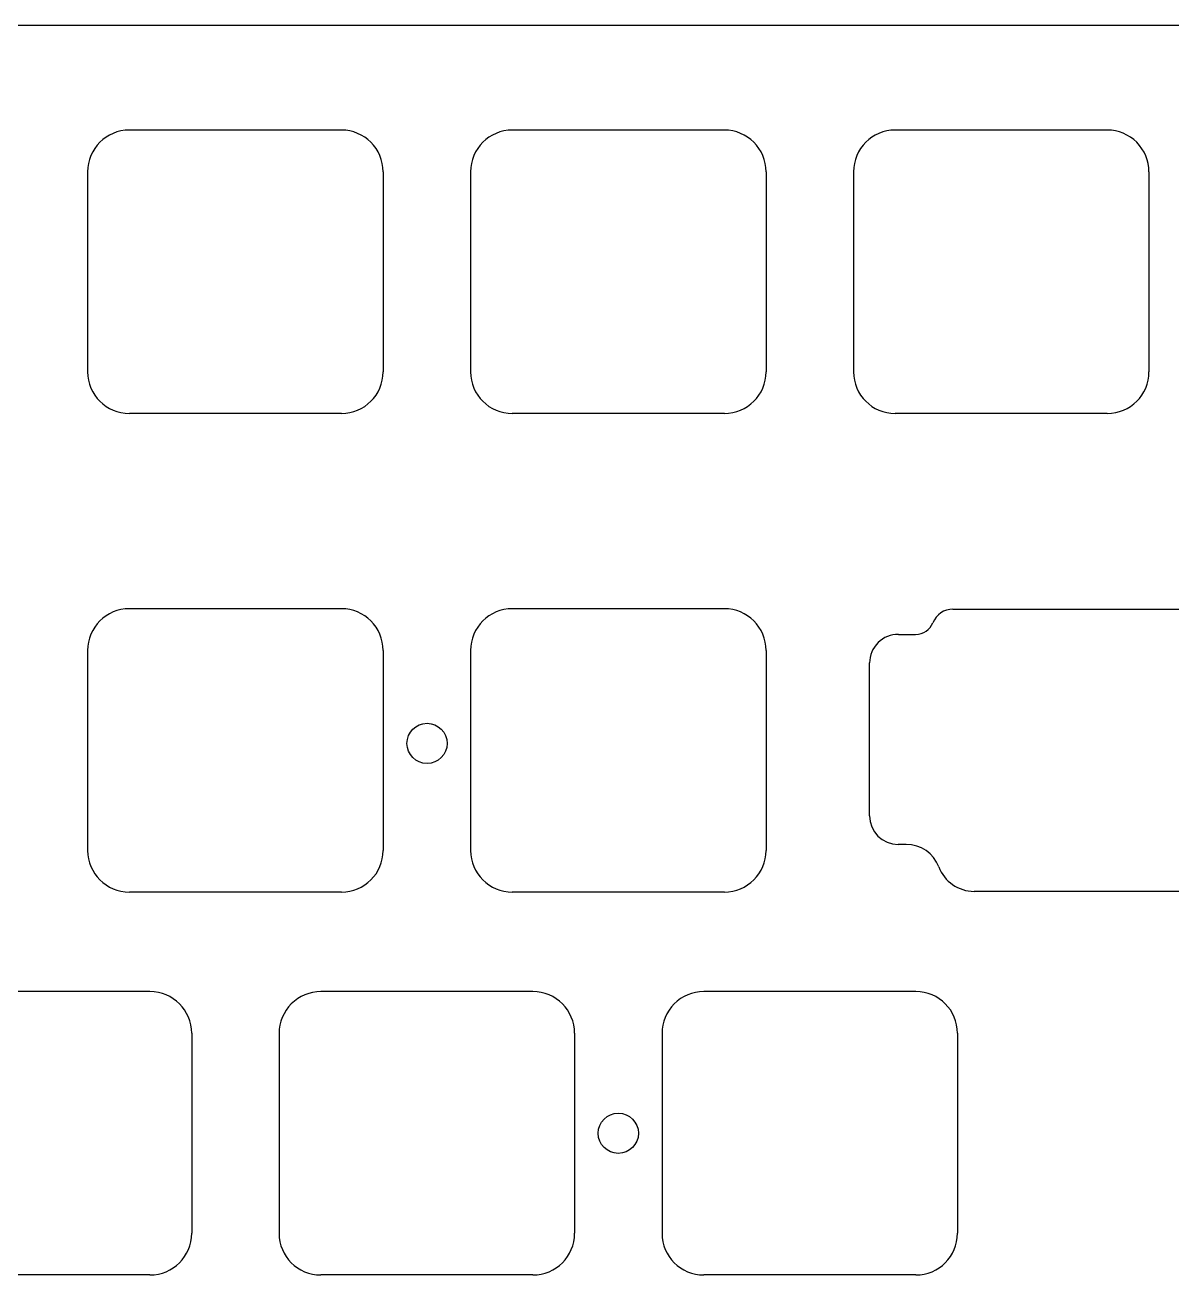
# Model space of a CAD drawing. Header units: millimetres. Extents: x -11 to 340, y -118 to 18.
# Drawn here: x 199.1 to 256.1, y -49.9 to 12.3 of the extents above; entities that cross this region are included whole.
import ezdxf

# ---------------------------------------------------------------- set-up
doc = ezdxf.new("R2010")
doc.units = ezdxf.units.MM
doc.header["$MEASUREMENT"] = 0
doc.layers.add('BLACK', color=7, linetype='CONTINUOUS')

msp = doc.modelspace()

# ---------------------------------------------------------------- linework, layer by layer
at = {"layer": 'BLACK', "linetype": 'Continuous'}
for p, q in [((172.55, 12.28), (300.3125, 12.28)), ((214.825, 7.05), (204.274999, 7.05)), ((233.875, 7.05), (223.324999, 7.05)), ((252.925, 7.05), (242.374999, 7.05)), ((202.2, 4.975), (202.2, -4.975001)), ((216.9, 4.975), (216.9, -4.975)), ((221.25, 4.975), (221.25, -4.975001)), ((235.95, 4.975), (235.95, -4.975)), ((240.3, 4.975), (240.3, -4.975001)), ((255, 4.975), (255, -4.975)), ((214.825, -7.05), (204.275, -7.05)), ((233.875, -7.05), (223.325, -7.05)), ((252.925, -7.05), (242.375, -7.05)), ((214.825, -16.762501), (204.275, -16.762501)), ((233.875, -16.762501), (223.325, -16.762501)), ((245.247375, -16.784911), (245.247375, -16.7849)), ((245.247375, -16.7849), (269.102575, -16.7849)), ((242.536512, -18.03706), (243.390075, -18.03706)), ((243.390075, -18.037048), (243.390075, -18.03706)), ((202.200001, -18.8375), (202.200001, -28.7875)), ((216.900001, -18.8375), (216.900001, -28.7875)), ((221.250001, -18.8375), (221.250001, -28.7875)), ((235.950001, -18.8375), (235.950001, -28.7875)), ((241.099485, -27.06294), (241.099485, -19.4622)), ((242.928575, -28.48794), (242.524475, -28.48794)), ((214.825, -30.862501), (204.275, -30.862501)), ((233.875, -30.862501), (223.325, -30.862501)), ((268.050425, -30.82441), (246.299575, -30.82441)), ((205.3, -35.8125), (194.750001, -35.8125)), ((213.800001, -35.812502), (213.800001, -35.8125)), ((224.35, -35.8125), (213.800001, -35.8125)), ((232.850001, -35.812502), (232.850001, -35.8125)), ((243.4, -35.8125), (232.850001, -35.8125)), ((207.375001, -37.8875), (207.375001, -47.8375)), ((211.725001, -37.8875), (211.725001, -47.8375)), ((226.425001, -37.8875), (226.425001, -47.8375)), ((230.775001, -37.8875), (230.775001, -47.8375)), ((245.475001, -37.8875), (245.475001, -47.8375)), ((205.300001, -49.9125), (194.75, -49.9125)), ((205.300001, -49.912501), (205.300001, -49.9125)), ((224.350001, -49.9125), (213.8, -49.9125)), ((224.350001, -49.912501), (224.350001, -49.9125)), ((243.400001, -49.9125), (232.85, -49.9125)), ((243.400001, -49.912501), (243.400001, -49.9125))]:
    msp.add_line(p, q, dxfattribs=at)
at = {"layer": 'BLACK'}
for centre in [(219.0842, -23.4625), (228.6, -42.8625)]:
    msp.add_circle(centre, 1, dxfattribs=at)
for centre, radius, start, end in [((204.275004, 4.974996), 2.075004, 90.00013806, 179.99988955), ((214.825, 4.975), 2.075, 0, 90), ((223.325004, 4.974996), 2.075004, 90.00013806, 179.99988955), ((233.875, 4.975), 2.075, 0, 90), ((242.375004, 4.974996), 2.075004, 90.00013806, 179.99988955), ((252.925, 4.975005), 2.074995, 359.99986194, 90), ((204.275002, -4.974998), 2.075002, 180.00008284, 269.99994478), ((214.825, -4.975), 2.075, 270, 0), ((223.325002, -4.974998), 2.075002, 180.00008284, 269.99994478), ((233.875, -4.975), 2.075, 270, 0), ((242.375002, -4.974998), 2.075002, 180.00008284, 269.99994478), ((252.925, -4.974995), 2.075, 270, 359.99986194), ((204.275, -18.8375), 2.074999, 90, 180), ((214.825, -18.8375), 2.074999, 0, 90), ((223.325, -18.8375), 2.074999, 90, 180), ((233.875, -18.8375), 2.074999, 0, 90), ((245.247274, -17.859851), 1.07494, 89.99461656, 157.97750247), ((243.390124, -17.108671), 0.928376, 269.99697591, 337.97782841), ((242.524567, -19.462092), 1.425082, 89.51974267, 180.00434217), ((242.524486, -27.062939), 1.425001, 180.00004021, 269.99955772), ((242.928551, -30.212848), 1.724908, 20.54547839, 89.9992028), ((204.275, -28.7875), 2.075001, 180, 270), ((214.825, -28.7875), 2.075001, 270, 0), ((223.325, -28.7875), 2.075001, 180, 270), ((233.875, -28.7875), 2.075001, 270, 0), ((246.299462, -28.949415), 1.874995, 200.54692151, 270.00345303), ((205.3, -37.8875), 2.075, 0, 90), ((213.8, -37.8875), 2.074999, 89.99997239, 180), ((224.35, -37.8875), 2.075, 0, 90), ((232.85, -37.8875), 2.074999, 89.99997239, 180), ((243.4, -37.8875), 2.075, 0, 90), ((205.3, -47.8375), 2.075001, 270.00002761, 0), ((213.8, -47.8375), 2.075, 180, 270), ((224.35, -47.8375), 2.075001, 270.00002761, 0), ((232.85, -47.8375), 2.075, 180, 270), ((243.4, -47.8375), 2.075001, 270.00002761, 0)]:
    msp.add_arc(centre, radius, start, end, dxfattribs=at)

doc.saveas('drawing.dxf')
